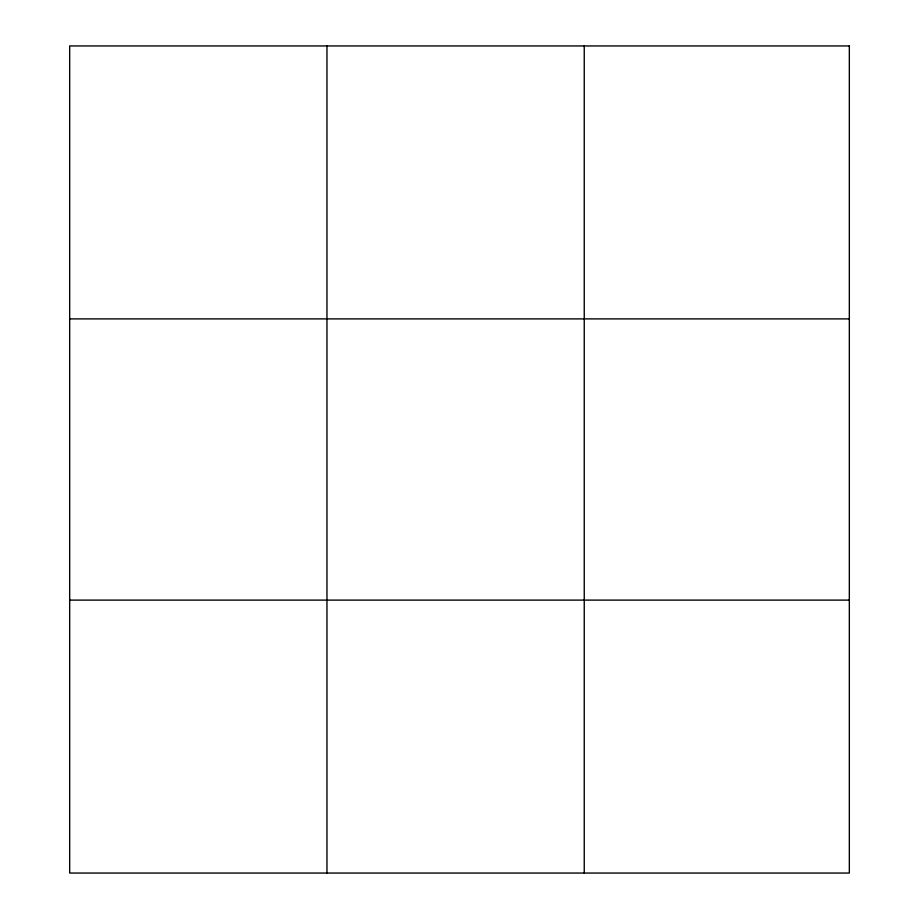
<?xml version="1.0" encoding="UTF-8"?>
<svg xmlns="http://www.w3.org/2000/svg" width="919" height="919" viewBox="0 0 919 919"><rect width="100%" height="100%" fill="white"/><g stroke="black" fill="none" stroke-linecap="round" stroke-linejoin="round"><path stroke-width="1.38" d="M326.957 873.05L326.957 45.95M584.243 873.05L584.243 45.95M69.672 318.893L849.328 318.893M69.672 600.107L849.328 600.107M849.328 45.95L849.328 873.05L69.672 873.05L69.672 45.95L849.328 45.95"/></g></svg>
